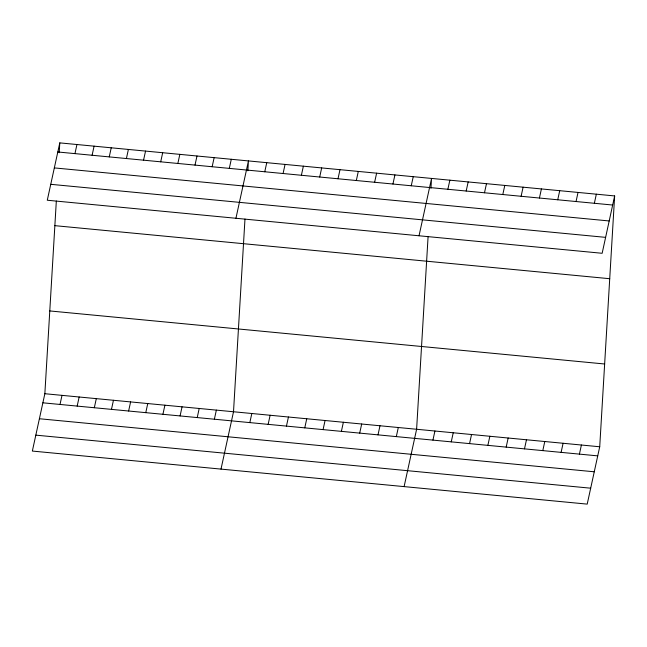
<?xml version="1.0" encoding="UTF-8"?>
<svg xmlns="http://www.w3.org/2000/svg" width="647" height="647" viewBox="0 0 647 647"><rect width="100%" height="100%" fill="white"/><g stroke="black" fill="none" stroke-linecap="round" stroke-linejoin="round"><path stroke-width="0.97" d="M614.65 195.936L602.147 253.284L47.28 200.23L59.791 142.882L614.65 195.936L599.72 446.77L587.209 504.118L32.35 451.064L44.853 393.716L56.329 201.023M59.2 152.741L59.791 142.882M244.978 219.058L233.51 411.751L221.007 469.099M247.858 170.776L248.44 160.917L235.937 218.274M428.088 236.567L416.611 429.26L404.108 486.609M430.959 188.285L431.549 178.426L419.038 235.775M74.955 153.622L76.936 144.524M92.1 155.264L94.09 146.165M109.254 156.906L111.235 147.799M60.017 404.456L62.007 395.357M126.408 158.539L128.389 149.441M77.171 406.098L79.152 396.999M143.553 160.181L145.543 151.083M94.325 407.731L96.306 398.633M160.707 161.823L162.688 152.724M111.47 409.373L113.451 400.275M177.852 163.465L179.842 154.358M128.624 411.015L130.605 401.916M195.006 165.098L196.987 156M145.769 412.657L147.759 403.558M212.159 166.74L214.141 157.642M162.923 414.29L164.904 405.192M229.305 168.382L231.294 159.283M180.076 415.932L182.058 406.834M197.222 417.574L199.203 408.475M264.769 171.77L266.75 162.672M214.375 419.216L216.357 410.117M283.079 173.517L285.06 164.419M301.389 175.272L303.37 166.174M249.831 422.604L251.82 413.506M319.699 177.019L321.68 167.921M268.141 424.351L270.131 415.253M338.009 178.774L339.99 169.676M286.451 426.106L288.441 417.008M356.319 180.521L358.301 171.423M304.769 427.853L306.751 418.755M374.629 182.276L376.611 173.178M323.079 429.608L325.061 420.51M392.939 184.023L394.921 174.925M341.39 431.355L343.371 422.256M411.249 185.778L413.239 176.68M359.7 433.11L361.681 424.011M378.01 434.857L379.991 425.758M447.87 189.28L449.859 180.181M396.32 436.612L398.301 427.513M466.18 191.027L468.169 181.928M484.49 192.782L486.479 183.683M432.94 440.114L434.921 431.007M502.8 194.529L504.789 185.43M451.25 441.861L453.232 432.762M521.11 196.284L523.099 187.177M469.56 443.607L471.542 434.509M539.428 198.031L541.41 188.932M487.87 445.362L489.852 436.264M557.738 199.777L559.72 190.679M506.18 447.109L508.162 438.011M576.048 201.532L578.03 192.434M524.491 448.864L526.472 439.766M594.358 203.279L596.34 194.181M542.801 450.611L544.782 441.513M561.111 452.366L563.092 443.268M579.421 454.113L581.402 445.015M57.801 151.98L612.669 205.034M54.332 167.905L609.191 220.959M50.757 184.314L605.616 237.36M54.858 225.657L609.725 278.711M49.779 310.94L604.646 363.994M44.853 393.716L599.72 446.77M42.872 402.814L597.731 455.868M39.402 418.738L594.261 471.792M35.82 435.14L590.687 488.194"/></g></svg>
